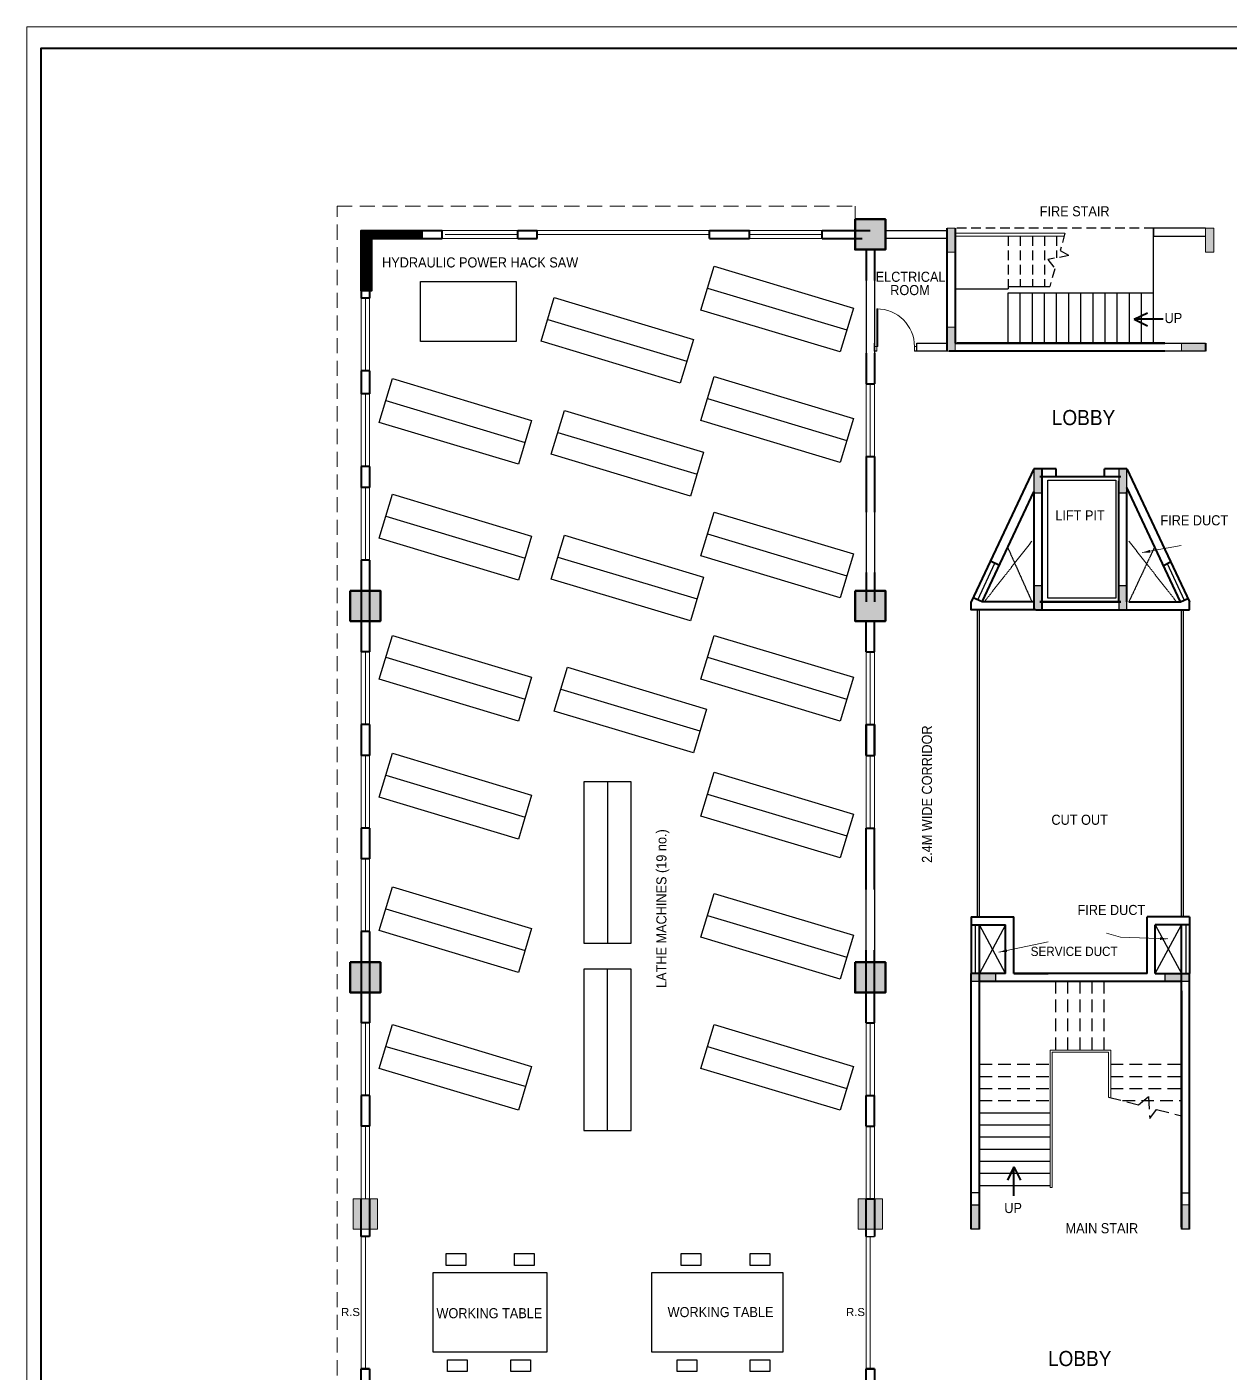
# Model space of a CAD drawing. Header units: inches. Extents: x 150067 to 167379, y -92057 to -49035.
# Drawn here: x 151455 to 154433, y -52368 to -49035 of the extents above; entities that cross this region are included whole.
import ezdxf

# ---------------------------------------------------------------- set-up
doc = ezdxf.new("R2010")
doc.units = ezdxf.units.IN
doc.header["$LTSCALE"] = 0.1
doc.header["$MEASUREMENT"] = 0
doc.linetypes.add('HIDDEN', pattern=[0.375, 0.25, -0.125])
for name, color, linetype, lineweight in [('BOR', 200, 'Continuous', 40), ('BOR1', 230, 'Continuous', 15), ('COR HA', 40, 'Continuous', 18), ('DOOR', 10, 'Continuous', 15), ('HAT', 253, 'Continuous', 25), ('Layer4', 10, 'Continuous', 25), ('STAIR', 142, 'Continuous', 25), ('thin ha', 253, 'Continuous', 5), ('wall', 6, 'Continuous', 40), ('win', 102, 'Continuous', 20)]:
    doc.layers.add(name, color=color, linetype=linetype, lineweight=lineweight)
doc.layers.add('Layer1', color=7, linetype='Continuous')
doc.layers.add('TEXT', color=7, linetype='Continuous')
doc.styles.add('1MM', font='arial.ttf', dxfattribs={"height": 1000})
doc.styles.add('DIM', font='arial.ttf', dxfattribs={"width": 0.7, "height": 1})
doc.styles.add('DUTCH', font='arial.ttf')
doc.dimstyles.new('KRI', dxfattribs={"dimtxt": 23, "dimasz": 20, "dimexe": 7, "dimexo": 0, "dimgap": 9, "dimtad": 1, "dimdec": 1, "dimzin": 1, "dimdsep": 46, "dimtxsty": '1MM', "dimblk": 'ARCHTICK', "dimcen": 0.5, "dimclrd": 252, "dimclre": 252, "dimclrt": 7, "dimaunit": 1, "dimadec": 8, "dimazin": 0, "dimtfac": 1, "dimtdec": 1, "dimtmove": 0, "dimatfit": 3, "dimfxl": 1, "dimlwd": 13, "dimlwe": 13, "dimarcsym": 0})

# ---------------------------------------------------------------- blocks, each defined once
blk = doc.blocks.new('col')
at = {"layer": 'Layer4', "linetype": 'Continuous', "ltscale": 0.1}
blk.add_hatch(color=256, dxfattribs=at).paths.add_polyline_path([(3474.816, -1756.199), (3474.816, -1755.999), (3475.416, -1755.999), (3475.416, -1756.199)])
blk.add_lwpolyline([(3474.816, -1756.199), (3474.816, -1755.999), (3475.416, -1755.999), (3475.416, -1756.199)], close=True, dxfattribs=at)
blk = doc.blocks.new('hhrh')
at = {"layer": 'thin ha', "linetype": 'Continuous', "lineweight": 20, "ltscale": 0.1}
blk.add_hatch(color=2, dxfattribs=at).paths.add_polyline_path([(-6923.03, -1177.102), (-6922.28, -1177.102), (-6922.28, -1177.852), (-6923.03, -1177.852)])
at = {"layer": 'thin ha', "color": 2, "linetype": 'Continuous', "lineweight": 50, "ltscale": 0.1}
blk.add_lwpolyline([(-6923.03, -1177.102), (-6922.28, -1177.102), (-6922.28, -1177.852), (-6923.03, -1177.852)], close=True, dxfattribs=at)
blk = doc.blocks.new('hhyt')
at = {"layer": 'thin ha', "linetype": 'Continuous', "lineweight": 20, "ltscale": 0.1}
blk.add_hatch(color=2, dxfattribs=at).paths.add_polyline_path([(-6922.955, -1152.844), (-6922.355, -1152.844), (-6922.355, -1153.594), (-6922.955, -1153.594)])
at = {"layer": 'thin ha', "color": 2, "linetype": 'Continuous', "lineweight": 20, "ltscale": 0.1}
blk.add_lwpolyline([(-6922.955, -1152.844), (-6922.355, -1152.844), (-6922.355, -1153.594), (-6922.955, -1153.594)], close=True, dxfattribs=at)
blk = doc.blocks.new('_ArchTick')
at = {"layer": 'wall', "color": 0, "const_width": 0.15}
blk.add_lwpolyline([(-0.5, -0.5), (0.5, 0.5)], dxfattribs=at)
blk = doc.blocks.new('A$C764D24B9')
at = {"layer": 'DOOR'}
for points in [[(0.056, 0.111), (0.083, 0.111), (0.083, 1), (0.056, 1)], [(0, 0), (0.056, 0), (0.056, 0.111), (0, 0.111)], [(0.944, 0), (1, 0), (1, 0.111), (0.944, 0.111)]]:
    blk.add_lwpolyline(points, close=True, dxfattribs=at)
blk.add_arc((0.056, 0.111), 0.889, 0, 90, dxfattribs=at)

msp = doc.modelspace()

# ---------------------------------------------------------------- hatches: boundary and pattern name
at = {"layer": 'Layer4', "linetype": 'Continuous', "ltscale": 0.1}
for points in [[(153947.84, -50188.56), (153967.84, -50188.56), (153967.84, -50128.56), (153947.84, -50128.56)], [(154157.84, -50188.56), (154177.84, -50188.56), (154177.84, -50128.56), (154157.84, -50128.56)], [(153947.84, -50478.56), (153967.84, -50478.56), (153967.84, -50418.56), (153947.84, -50418.56)], [(154157.84, -50478.56), (154177.84, -50478.56), (154177.84, -50418.56), (154157.84, -50418.56)]]:
    msp.add_hatch(color=256, dxfattribs=at).paths.add_polyline_path(points)
at = {"layer": 'thin ha', "linetype": 'Continuous', "lineweight": 20}
h = msp.add_hatch(dxfattribs=at)
h.set_pattern_fill('ANSI31', color=2, style=0)
h.set_pattern_definition([(45, (60447.59873, -37907.69438), (-0.08838834765, 0.08838834765), [])])
h.paths.add_polyline_path([(152432.98, -49538.56), (152432.98, -49558.56), (152307.98, -49558.56), (152307.98, -49688.56), (152282.98, -49688.56), (152282.98, -49538.56)])
at = {"layer": 'thin ha', "linetype": 'Continuous', "lineweight": 20, "ltscale": 0.1}
for points in [[(153732.98, -49532.73), (153752.98, -49532.73), (153752.98, -49592.73), (153732.98, -49592.73)], [(154372.98, -49532.73), (154392.98, -49532.73), (154392.98, -49592.73), (154372.98, -49592.73)], [(153732.98, -49777.73), (153752.98, -49777.73), (153752.98, -49837.73), (153732.98, -49837.73)], [(154312.98, -49837.73), (154312.98, -49817.73), (154372.98, -49817.73), (154372.98, -49837.73)], [(153947.84, -50128.56), (153967.84, -50128.56), (153967.84, -50188.56), (153947.84, -50188.56)], [(154157.84, -50128.56), (154177.84, -50128.56), (154177.84, -50188.56), (154157.84, -50188.56)], [(153947.84, -50418.56), (153967.84, -50418.56), (153967.84, -50478.56), (153947.84, -50478.56)], [(154157.84, -50418.56), (154177.84, -50418.56), (154177.84, -50478.56), (154157.84, -50478.56)], [(153852.98, -51378.56), (153852.98, -51398.56), (153792.98, -51398.56), (153792.98, -51378.56)], [(154332.98, -51378.56), (154332.98, -51398.56), (154272.98, -51398.56), (154272.98, -51378.56)], [(153792.98, -51951.53), (153812.98, -51951.53), (153812.98, -52011.53), (153792.98, -52011.53)], [(154312.98, -51951.89), (154332.98, -51951.89), (154332.98, -52011.89), (154312.98, -52011.89)]]:
    msp.add_hatch(color=2, dxfattribs=at).paths.add_polyline_path(points)

# ---------------------------------------------------------------- linework, layer by layer
at = {"layer": 'BOR', "elevation": 23680.86}
msp.add_lwpolyline([(166712.41, -49087.81), (151489.98, -49087.81), (151489.98, -56465.21), (166712.41, -56465.21)], close=True, dxfattribs=at)
at = {"layer": 'BOR1', "elevation": 23680.86}
msp.add_lwpolyline([(166768.94, -49034.57), (151455.32, -49034.57), (151455.32, -56521.74), (166768.94, -56521.74)], close=True, dxfattribs=at)
at = {"layer": 'COR HA', "linetype": 'Continuous', "lineweight": 25, "ltscale": 0.1}
for p, q in [((152282.98, -52357.86, 23683.8), (152302.98, -52357.86, 23683.8)), ((153532.98, -52357.86, 23683.8), (153552.98, -52357.86, 23683.8))]:
    msp.add_line(p, q, dxfattribs=at)
at = {"layer": 'COR HA', "linetype": 'Continuous', "lineweight": 25, "ltscale": 0.1, "elevation": 23680.86}
msp.add_lwpolyline([(153982.44, -50157.03), (154150.77, -50157.03), (154150.77, -50449.19), (153982.44, -50449.19)], close=True, dxfattribs=at)
at = {"layer": 'DOOR', "linetype": 'HIDDEN', "ltscale": 1500}
for p, q in [((152222.98, -49478.56, 23680.86), (153505.48, -49478.56, 23680.86)), ((152222.98, -54905.23, 23680.86), (152222.98, -49478.56, 23680.86))]:
    msp.add_line(p, q, dxfattribs=at)
at = {"layer": 'DOOR', "linetype": 'Continuous', "ltscale": 0.1}
for p, q in [((153987.98, -51568.56, 23680.86), (153987.98, -51908.56, 23680.86)), ((153987.98, -51568.56, 23680.86), (154137.98, -51568.56, 23680.86)), ((154137.98, -51568.56, 23680.86), (154137.98, -51686.03, 23680.86)), ((153992.98, -51573.56, 23680.86), (153992.98, -51908.56, 23680.86)), ((153992.98, -51573.56, 23680.86), (154132.98, -51573.56, 23680.86)), ((154132.98, -51573.56, 23680.86), (154132.98, -51684.73, 23680.86)), ((153992.98, -51908.56, 23680.86), (153987.98, -51908.56, 23680.86))]:
    msp.add_line(p, q, dxfattribs=at)
at = {"layer": 'DOOR', "linetype": 'Continuous', "ltscale": 0.1, "elevation": 23680.86}
for points in [[(153751.73, -49545.73), (154024.82, -49545.73)], [(153752.98, -49552.73), (154022.82, -49552.73)]]:
    msp.add_lwpolyline(points, dxfattribs=at)
at = {"layer": 'HAT', "color": 5, "linetype": 'Continuous', "lineweight": 40, "ltscale": 0.1, "elevation": 23680.86}
msp.add_lwpolyline([(152432.98, -49538.56), (152432.98, -49558.56), (152307.98, -49558.56), (152307.98, -49688.56), (152282.98, -49688.56), (152282.98, -49538.56)], close=True, dxfattribs=at)
at = {"layer": 'HAT', "color": 5, "linetype": 'Continuous', "ltscale": 0.1, "elevation": 23680.86}
for points in [[(153792.98, -51921.53), (153812.98, -51921.53), (153812.98, -52011.53), (153792.98, -52011.53)], [(154312.98, -51921.88), (154332.98, -51921.88), (154332.98, -52011.89), (154312.98, -52011.89)]]:
    msp.add_lwpolyline(points, close=True, dxfattribs=at)
at = {"layer": 'Layer1', "color": 6, "linetype": 'Continuous', "ltscale": 0.1}
for p, q in [((153580.48, -49538.56, 23680.86), (153732.98, -49538.56, 23680.86)), ((153732.98, -49538.56, 23680.86), (153732.98, -49558.56, 23680.86)), ((154372.98, -49532.73, 23680.86), (154244.23, -49532.73, 23680.86)), ((154244.23, -49532.73, 23680.86), (154244.23, -49552.73, 23680.86)), ((153732.98, -49558.56, 23680.86), (153580.48, -49558.56, 23680.86)), ((154244.23, -49552.73, 23680.86), (154372.98, -49552.73, 23680.86)), ((153532.98, -49662.31, 23680.86), (153532.98, -49842.31, 23680.86)), ((153552.98, -49662.31, 23680.86), (153552.98, -49842.31, 23680.86)), ((153140.07, -49681.29, 23680.86), (153484.63, -49785.05, 23680.86)), ((152744.36, -49758.87, 23680.86), (153088.92, -49862.63, 23680.86)), ((153552.98, -49837.73, 23680.86), (153552.98, -49817.73, 23680.86)), ((153558.81, -49837.73, 23680.86), (153552.98, -49837.73, 23680.86)), ((153732.98, -49837.73, 23680.86), (153652.15, -49837.73, 23680.86)), ((153657.98, -49837.73, 23680.86), (153657.98, -49817.73, 23680.86)), ((153657.98, -49817.73, 23680.86), (153732.98, -49817.73, 23680.86)), ((154271.73, -49817.73, 23680.86), (154372.98, -49817.73, 23680.86)), ((154372.98, -49837.73, 23680.86), (154271.73, -49837.73, 23680.86)), ((154372.98, -49817.73, 23680.86), (154372.98, -49837.73, 23680.86)), ((152343.74, -49959.68, 23680.86), (152688.3, -50063.44, 23680.86)), ((153140.07, -49954.9, 23680.86), (153484.63, -50058.66, 23680.86)), ((152769.45, -50038.6, 23680.86), (153114.01, -50142.35, 23680.86)), ((153532.98, -50236.06, 23680.86), (153532.98, -50386.06, 23680.86)), ((153552.98, -50236.06, 23680.86), (153552.98, -50386.06, 23680.86)), ((152343.74, -50246.31, 23680.86), (152688.3, -50350.06, 23680.86)), ((153140.07, -50290.23, 23680.86), (153484.63, -50393.99, 23680.86)), ((152769.45, -50347.56, 23680.86), (153114.01, -50451.31, 23680.86)), ((152343.74, -50595.65, 23680.86), (152688.3, -50699.41, 23680.86)), ((153140.07, -50595.74, 23680.86), (153484.63, -50699.49, 23680.86)), ((152776.82, -50674.47, 23680.86), (153121.37, -50778.22, 23680.86)), ((152343.74, -50887.82, 23680.86), (152688.3, -50991.57, 23680.86)), ((152892.04, -50904.05, 23680.86), (152892.04, -51303.43, 23680.86)), ((153140.07, -50934.47, 23680.86), (153484.63, -51038.22, 23680.86)), ((153532.98, -51321.06, 23680.86), (153532.98, -51171.06, 23680.86)), ((153552.98, -51171.06, 23680.86), (153552.98, -51321.06, 23680.86)), ((152343.74, -51218.24, 23680.86), (152688.3, -51321.99, 23680.86)), ((153140.07, -51234.79, 23680.86), (153484.63, -51338.54, 23680.86)), ((152892.04, -51767.31, 23680.86), (152892.04, -51367.93, 23680.86)), ((152343.74, -51559.45, 23680.86), (152688.3, -51657.81, 23680.86)), ((153140.07, -51559.45, 23680.86), (153484.63, -51663.2, 23680.86)), ((153532.98, -52030.26, 23680.86), (153552.98, -52030.26, 23680.86))]:
    msp.add_line(p, q, dxfattribs=at)
at = {"layer": 'Layer1', "color": 6, "linetype": 'Continuous', "ltscale": 0.1, "elevation": 23680.86}
for points in [[(153156.43, -49626.96), (153500.99, -49730.71), (153468.27, -49839.38), (153123.71, -49735.63)], [(152429.54, -49664.83), (152665.97, -49664.83), (152665.97, -49813.5), (152429.54, -49813.5)], [(152760.73, -49704.54), (153105.28, -49808.29), (153072.56, -49916.96), (152728, -49813.2)], [(152360.1, -49905.35), (152704.66, -50009.11), (152671.94, -50117.77), (152327.38, -50014.02)], [(153156.43, -49900.57), (153500.99, -50004.32), (153468.27, -50112.99), (153123.71, -50009.24)], [(152785.81, -49984.27), (153130.37, -50088.02), (153097.64, -50196.69), (152753.09, -50092.93)], [(152360.1, -50191.97), (152704.66, -50295.73), (152671.94, -50404.39), (152327.38, -50300.64)], [(153156.43, -50235.9), (153500.99, -50339.65), (153468.27, -50448.32), (153123.71, -50344.57)], [(152785.81, -50293.22), (153130.37, -50396.98), (153097.64, -50505.64), (152753.09, -50401.89)], [(152360.1, -50541.32), (152704.66, -50645.07), (152671.94, -50753.74), (152327.38, -50649.99)], [(153156.43, -50541.41), (153500.99, -50645.16), (153468.27, -50753.83), (153123.71, -50650.07)], [(152793.18, -50620.13), (153137.73, -50723.89), (153105.01, -50832.55), (152760.45, -50728.8)], [(152360.1, -50833.49), (152704.66, -50937.24), (152671.94, -51045.91), (152327.38, -50942.15)], [(152833.49, -51303.43), (152950.6, -51303.43), (152950.6, -50904.05), (152833.49, -50904.05)], [(153156.43, -50880.13), (153500.99, -50983.89), (153468.27, -51092.55), (153123.71, -50988.8)], [(152360.1, -51163.91), (152704.66, -51267.66), (152671.94, -51376.33), (152327.38, -51272.57)], [(153156.43, -51180.46), (153500.99, -51284.21), (153468.27, -51392.88), (153123.71, -51289.12)], [(152833.49, -51767.31), (152950.6, -51767.31), (152950.6, -51367.93), (152833.49, -51367.93)], [(152360.1, -51505.11), (152704.66, -51608.87), (152671.94, -51717.53), (152327.38, -51613.78)], [(153156.43, -51505.11), (153500.99, -51608.87), (153468.27, -51717.53), (153123.71, -51613.78)], [(152493.26, -52072.29), (152541.61, -52072.29), (152541.61, -52101.68), (152493.26, -52101.68)], [(152662.15, -52072.29), (152710.49, -52072.29), (152710.49, -52101.68), (152662.15, -52101.68)], [(153075.14, -52072.29), (153123.49, -52072.29), (153123.49, -52101.68), (153075.14, -52101.68)], [(153245.89, -52072.29), (153294.24, -52072.29), (153294.24, -52101.68), (153245.89, -52101.68)], [(152742.91, -52120.08), (152459.98, -52120.08), (152459.98, -52315.71), (152742.91, -52315.71)], [(153327.43, -52120.08), (153000.97, -52120.08), (153000.97, -52315.71), (153327.43, -52315.71)], [(152496.37, -52335.37), (152544.71, -52335.37), (152544.71, -52364.76), (152496.37, -52364.76)], [(152653.54, -52335.37), (152701.89, -52335.37), (152701.89, -52364.76), (152653.54, -52364.76)], [(153065.15, -52335.37), (153113.5, -52335.37), (153113.5, -52364.76), (153065.15, -52364.76)], [(153245.89, -52335.37), (153294.24, -52335.37), (153294.24, -52364.76), (153245.89, -52364.76)]]:
    msp.add_lwpolyline(points, close=True, dxfattribs=at)
at = {"layer": 'Layer4', "linetype": 'Continuous', "ltscale": 0.1}
for p, q in [((153842.98, -49837.73, 23680.86), (154271.73, -49837.73, 23680.86)), ((153808.98, -50453.35, 23680.86), (153851.52, -50362.85, 23680.86)), ((154277.39, -50363.81, 23680.86), (154319.93, -50454.31, 23680.86)), ((153807.98, -51238.56, 23680.86), (153807.98, -50478.56, 23680.86)), ((153812.98, -51238.56, 23680.86), (153812.98, -50478.56, 23680.86)), ((154312.98, -51238.56, 23680.86), (154312.98, -50478.56, 23680.86)), ((154317.98, -51238.56, 23680.86), (154317.98, -50478.56, 23680.86)), ((153877.98, -51378.56, 23680.86), (153812.98, -51258.56, 23680.86)), ((153877.98, -51258.56, 23680.86), (153812.98, -51378.56, 23680.86)), ((154247.98, -51378.56, 23680.86), (154312.98, -51258.56, 23680.86)), ((154247.98, -51258.56, 23680.86), (154312.98, -51378.56, 23680.86)), ((154312.98, -51868.93, 23680.86), (154312.98, -51258.56, 23680.86)), ((154332.98, -51401.53, 23680.86), (154332.98, -52011.89, 23680.86)), ((154312.98, -51421.53, 23680.86), (154312.98, -52011.89, 23680.86))]:
    msp.add_line(p, q, dxfattribs=at)
at = {"layer": 'Layer4', "color": 1, "linetype": 'HIDDEN', "ltscale": 35}
for p, q in [((153942.84, -50308.08, 23680.86), (153824.68, -50458.56, 23680.86)), ((153883.19, -50324.03, 23680.86), (153943.12, -50458.56, 23680.86)), ((154182.84, -50308.08, 23680.86), (154301, -50458.56, 23680.86)), ((154246.86, -50322.1, 23680.86), (154182.84, -50458.56, 23680.86))]:
    msp.add_line(p, q, dxfattribs=at)
at = {"layer": 'Layer4', "linetype": 'Continuous', "ltscale": 0.1, "elevation": 23680.86}
for points in [[(153947.84, -50188.56), (153967.84, -50188.56), (153967.84, -50128.56), (153947.84, -50128.56), (153947.84, -50188.56)], [(154157.84, -50188.56), (154177.84, -50188.56), (154177.84, -50128.56), (154157.84, -50128.56), (154157.84, -50188.56)], [(153947.84, -50478.56), (153967.84, -50478.56), (153967.84, -50418.56), (153947.84, -50418.56), (153947.84, -50478.56)], [(154157.84, -50478.56), (154177.84, -50478.56), (154177.84, -50418.56), (154157.84, -50418.56), (154157.84, -50478.56)], [(153802.44, -51258.56), (153802.44, -51378.56)], [(154332.98, -51258.56), (154312.98, -51258.56)], [(154324.08, -51258.56), (154324.08, -51378.56)]]:
    msp.add_lwpolyline(points, dxfattribs=at)
at = {"layer": 'STAIR', "linetype": 'HIDDEN', "ltscale": 950}
for p, q in [((154244.23, -49532.73, 23680.86), (153752.98, -49532.73, 23680.86)), ((154024.82, -49545.73, 23680.86), (154012.75, -49588.04, 23680.86)), ((154034.23, -49600.83, 23680.86), (153982.41, -49610.73, 23680.86)), ((154012.75, -49588.04, 23680.86), (154034.23, -49600.83, 23680.86)), ((153982.41, -49610.73, 23680.86), (153999.79, -49633.44, 23680.86)), ((153999.79, -49633.44, 23680.86), (153987.15, -49677.73, 23680.86))]:
    msp.add_line(p, q, dxfattribs=at)
at = {"layer": 'STAIR', "linetype": 'Continuous', "ltscale": 0.1}
for p, q in [((153884.23, -49684.18, 23680.86), (153752.98, -49684.18, 23680.86)), ((153812.98, -51723.56, 23680.86), (153987.98, -51723.56, 23680.86)), ((153812.98, -51753.56, 23680.86), (153987.98, -51753.56, 23680.86)), ((153812.98, -51783.56, 23680.86), (153987.98, -51783.56, 23680.86)), ((153812.98, -51813.56, 23680.86), (153987.98, -51813.56, 23680.86)), ((153812.98, -51843.56, 23680.86), (153987.98, -51843.56, 23680.86)), ((153812.98, -51873.56, 23680.86), (153987.98, -51873.56, 23680.86)), ((153812.98, -51903.56, 23680.86), (153987.98, -51903.56, 23680.86))]:
    msp.add_line(p, q, dxfattribs=at)
at = {"layer": 'STAIR', "linetype": 'HIDDEN', "ltscale": 1250}
for p, q in [((154002.15, -51568.56, 23680.86), (154002.15, -51398.56, 23680.86)), ((154032.15, -51568.56, 23680.86), (154032.15, -51398.56, 23680.86)), ((154062.15, -51568.56, 23680.86), (154062.15, -51398.56, 23680.86)), ((154092.15, -51568.56, 23680.86), (154092.15, -51398.56, 23680.86)), ((154122.15, -51568.56, 23680.86), (154122.15, -51398.56, 23680.86)), ((153812.98, -51603.56, 23680.86), (153987.98, -51603.56, 23680.86)), ((154137.98, -51603.56, 23680.86), (154312.98, -51603.56, 23680.86)), ((153812.98, -51633.56, 23680.86), (153987.98, -51633.56, 23680.86)), ((154137.98, -51633.56, 23680.86), (154312.98, -51633.56, 23680.86)), ((153812.98, -51663.56, 23680.86), (153987.98, -51663.56, 23680.86)), ((154137.98, -51663.56, 23680.86), (154312.98, -51663.56, 23680.86)), ((153812.98, -51693.56, 23680.86), (153987.98, -51693.56, 23680.86)), ((154132.98, -51684.73, 23680.86), (154206.99, -51703.93, 23680.86)), ((154167.02, -51693.56, 23680.86), (154312.98, -51693.56, 23680.86)), ((154206.99, -51703.93, 23680.86), (154231.89, -51683.54, 23680.86)), ((154231.89, -51683.54, 23680.86), (154234.72, -51738.1, 23680.86)), ((154234.72, -51738.1, 23680.86), (154251.27, -51715.42, 23680.86)), ((154251.27, -51715.42, 23680.86), (154312.98, -51731.43, 23680.86))]:
    msp.add_line(p, q, dxfattribs=at)
at = {"layer": 'STAIR', "linetype": 'Continuous', "ltscale": 0.1, "elevation": 23680.86}
for points in [[(154244.23, -49817.73), (154244.23, -49532.73)], [(153884.23, -49677.73), (153987.15, -49677.73)], [(153884.23, -49692.73), (154244.23, -49692.73)], [(153884.23, -49817.73), (153884.23, -49692.73)], [(153914.23, -49817.73), (153914.23, -49692.73)], [(153944.23, -49817.73), (153944.23, -49692.73)], [(153974.23, -49817.73), (153974.23, -49692.73)], [(154004.23, -49817.73), (154004.23, -49692.73)], [(154034.23, -49817.73), (154034.23, -49692.73)], [(154064.23, -49817.73), (154064.23, -49692.73)], [(154094.23, -49817.73), (154094.23, -49692.73)], [(154124.23, -49817.73), (154124.23, -49692.73)], [(154154.23, -49817.73), (154154.23, -49692.73)], [(154184.23, -49817.73), (154184.23, -49692.73)], [(154214.23, -49817.73), (154214.23, -49692.73)]]:
    msp.add_lwpolyline(points, dxfattribs=at)
at = {"layer": 'STAIR', "linetype": 'HIDDEN', "ltscale": 950, "elevation": 23680.86}
for points in [[(153884.23, -49552.73), (153884.23, -49692.73)], [(153914.23, -49552.73), (153914.23, -49677.73)], [(153944.23, -49552.73), (153944.23, -49677.73)], [(153974.23, -49552.73), (153974.23, -49677.73)], [(154004.23, -49552.73), (154004.23, -49606.56)]]:
    msp.add_lwpolyline(points, dxfattribs=at)
at = {"layer": 'thin ha', "color": 2, "linetype": 'Continuous', "lineweight": 20, "ltscale": 0.1, "elevation": 23680.86}
for points in [[(153732.98, -49532.73), (153752.98, -49532.73), (153752.98, -49592.73), (153732.98, -49592.73)], [(154372.98, -49532.73), (154392.98, -49532.73), (154392.98, -49592.73), (154372.98, -49592.73)], [(153732.98, -49777.73), (153752.98, -49777.73), (153752.98, -49837.73), (153732.98, -49837.73)], [(154312.98, -49837.73), (154312.98, -49817.73), (154372.98, -49817.73), (154372.98, -49837.73)], [(153947.84, -50128.56), (153967.84, -50128.56), (153967.84, -50188.56), (153947.84, -50188.56)], [(154157.84, -50128.56), (154177.84, -50128.56), (154177.84, -50188.56), (154157.84, -50188.56)], [(153947.84, -50418.56), (153967.84, -50418.56), (153967.84, -50478.56), (153947.84, -50478.56)], [(154157.84, -50418.56), (154177.84, -50418.56), (154177.84, -50478.56), (154157.84, -50478.56)], [(153852.98, -51378.56), (153852.98, -51398.56), (153792.98, -51398.56), (153792.98, -51378.56)], [(154332.98, -51378.56), (154332.98, -51398.56), (154272.98, -51398.56), (154272.98, -51378.56)], [(153792.98, -51951.53), (153812.98, -51951.53), (153812.98, -52011.53), (153792.98, -52011.53)], [(154312.98, -51951.89), (154332.98, -51951.89), (154332.98, -52011.89), (154312.98, -52011.89)]]:
    msp.add_lwpolyline(points, close=True, dxfattribs=at)
at = {"layer": 'wall', "linetype": 'Continuous', "ltscale": 0.1}
for p, q in [((152282.98, -49538.56, 23680.86), (152483.11, -49538.56, 23680.86)), ((152282.98, -49538.56, 23680.86), (152282.98, -49706.22, 23680.86)), ((152345.48, -49538.56, 23680.86), (152483.11, -49538.56, 23680.86)), ((152483.11, -49558.56, 23680.86), (152483.11, -49538.56, 23680.86)), ((152670.61, -49538.56, 23680.86), (152718.42, -49538.56, 23680.86)), ((152670.61, -49538.56, 23680.86), (152718.42, -49538.56, 23680.86)), ((152670.61, -49538.56, 23680.86), (152718.42, -49538.56, 23680.86)), ((152670.61, -49538.56, 23680.86), (152718.42, -49538.56, 23680.86)), ((152670.61, -49538.56, 23680.86), (152718.42, -49538.56, 23680.86)), ((152670.61, -49558.56, 23680.86), (152670.61, -49538.56, 23680.86)), ((152718.42, -49558.56, 23680.86), (152718.42, -49538.56, 23680.86)), ((153144.98, -49538.56, 23680.86), (153243.98, -49538.56, 23680.86)), ((153144.98, -49538.56, 23680.86), (153243.98, -49538.56, 23680.86)), ((153144.98, -49538.56, 23680.86), (153243.98, -49538.56, 23680.86)), ((153144.98, -49538.56, 23680.86), (153243.98, -49538.56, 23680.86)), ((153144.98, -49538.56, 23680.86), (153243.98, -49538.56, 23680.86)), ((153144.98, -49558.56, 23680.86), (153144.98, -49538.56, 23680.86)), ((153243.98, -49558.56, 23680.86), (153243.98, -49538.56, 23680.86)), ((153423.98, -49538.56, 23680.86), (153542.98, -49538.56, 23680.86)), ((153423.98, -49538.56, 23680.86), (153522.98, -49538.56, 23680.86)), ((153423.98, -49538.56, 23680.86), (153542.98, -49538.56, 23680.86)), ((153423.98, -49558.56, 23680.86), (153423.98, -49538.56, 23680.86)), ((153732.98, -49837.99, 23680.86), (153732.98, -49532.73, 23680.86)), ((152307.98, -49558.56, 23680.86), (152483.11, -49558.56, 23680.86)), ((152350.48, -49558.56, 23680.86), (152483.11, -49558.56, 23680.86)), ((152670.61, -49558.56, 23680.86), (152718.42, -49558.56, 23680.86)), ((152670.61, -49558.56, 23680.86), (152718.42, -49558.56, 23680.86)), ((152670.61, -49558.56, 23680.86), (152718.42, -49558.56, 23680.86)), ((152670.61, -49558.56, 23680.86), (152718.42, -49558.56, 23680.86)), ((152670.61, -49558.56, 23680.86), (152718.42, -49558.56, 23680.86)), ((153144.98, -49558.56, 23680.86), (153243.98, -49558.56, 23680.86)), ((153144.98, -49558.56, 23680.86), (153243.98, -49558.56, 23680.86)), ((153144.98, -49558.56, 23680.86), (153243.98, -49558.56, 23680.86)), ((153144.98, -49558.56, 23680.86), (153243.98, -49558.56, 23680.86)), ((153144.98, -49558.56, 23680.86), (153243.98, -49558.56, 23680.86)), ((153423.98, -49558.56, 23680.86), (153522.98, -49558.56, 23680.86)), ((153423.98, -49558.56, 23680.86), (153522.98, -49558.56, 23680.86)), ((153532.98, -49586.06, 23680.86), (153532.98, -49662.31, 23680.86)), ((153552.98, -49586.06, 23680.86), (153552.98, -49662.31, 23680.86)), ((152302.98, -49706.22, 23680.86), (152282.98, -49706.22, 23680.86)), ((152302.98, -49688.56, 23680.86), (152302.98, -49706.22, 23680.86)), ((154196.5, -49758.61, 23680.86), (154229, -49742.61, 23680.86)), ((154268, -49758.61, 23680.86), (154196.5, -49758.61, 23680.86)), ((154196.5, -49758.61, 23680.86), (154229, -49774.61, 23680.86)), ((154271.73, -49837.73, 23680.86), (153737.98, -49837.73, 23680.86)), ((153752.98, -49817.73, 23680.86), (154271.73, -49817.73, 23680.86)), ((154271.73, -49817.73, 23680.86), (153757.98, -49817.73, 23680.86)), ((154372.98, -49817.73, 23680.86), (154372.98, -49837.73, 23680.86)), ((154372.98, -49817.73, 23680.86), (154372.98, -49837.73, 23680.86)), ((153532.98, -49842.31, 23680.86), (153532.98, -49918.56, 23680.86)), ((153552.98, -49842.31, 23680.86), (153552.98, -49918.56, 23680.86)), ((152282.98, -49886.22, 23680.86), (152282.98, -49943.19, 23680.86)), ((152282.98, -49886.22, 23680.86), (152282.98, -49943.19, 23680.86)), ((152302.98, -49886.22, 23680.86), (152282.98, -49886.22, 23680.86)), ((152302.98, -49886.22, 23680.86), (152302.98, -49943.19, 23680.86)), ((152302.98, -49886.22, 23680.86), (152302.98, -49943.19, 23680.86)), ((153532.98, -49918.56, 23680.86), (153552.98, -49918.56, 23680.86)), ((152302.98, -49943.19, 23680.86), (152282.98, -49943.19, 23680.86)), ((153532.98, -50098.56, 23680.86), (153532.98, -50236.06, 23680.86)), ((153532.98, -50098.56, 23680.86), (153552.98, -50098.56, 23680.86)), ((153552.98, -50098.56, 23680.86), (153552.98, -50236.06, 23680.86)), ((152282.98, -50123.19, 23680.86), (152282.98, -50174.81, 23680.86)), ((152282.98, -50123.19, 23680.86), (152282.98, -50174.81, 23680.86)), ((152302.98, -50123.19, 23680.86), (152282.98, -50123.19, 23680.86)), ((152302.98, -50123.19, 23680.86), (152302.98, -50174.81, 23680.86)), ((152302.98, -50123.19, 23680.86), (152302.98, -50174.81, 23680.86)), ((153948.12, -50128.56, 23680.86), (153792.98, -50458.56, 23680.86)), ((153957.6, -50128.56, 23680.86), (153948.12, -50128.56, 23680.86)), ((154002.98, -50128.56, 23680.86), (153952.6, -50128.56, 23680.86)), ((153967.84, -50128.56, 23680.86), (153967.84, -50148.56, 23680.86)), ((154173.35, -50128.56, 23680.86), (154122.98, -50128.56, 23680.86)), ((154177.84, -50128.56, 23680.86), (154168.35, -50128.56, 23680.86)), ((154177.84, -50128.56, 23680.86), (154332.98, -50458.56, 23680.86)), ((152302.98, -50155.22, 23680.86), (152302.98, -50174.81, 23680.86)), ((152302.98, -50155.22, 23680.86), (152302.98, -50174.81, 23680.86)), ((152302.98, -50155.22, 23680.86), (152302.98, -50174.81, 23680.86)), ((154162.84, -50148.56, 23680.86), (153962.84, -50148.56, 23680.86)), ((153967.84, -50148.56, 23680.86), (153967.84, -50478.56, 23680.86)), ((153967.84, -50158.56, 23680.86), (153967.84, -50458.56, 23680.86)), ((154157.84, -50458.56, 23680.86), (154157.84, -50158.56, 23680.86)), ((152302.98, -50174.81, 23680.86), (152282.98, -50174.81, 23680.86)), ((154177.84, -50458.56, 23680.86), (154177.84, -50185.65, 23680.86)), ((152282.98, -50354.81, 23680.86), (152282.98, -50582.31, 23680.86)), ((152302.98, -50354.81, 23680.86), (152282.98, -50354.81, 23680.86)), ((152302.98, -50354.81, 23680.86), (152302.98, -50582.31, 23680.86)), ((153862.62, -50368.06, 23680.86), (153840.43, -50357.63, 23680.86)), ((154268.34, -50368.06, 23680.86), (154286.44, -50359.56, 23680.86)), ((153532.98, -50386.06, 23680.86), (153532.98, -50458.56, 23680.86)), ((153552.98, -50386.06, 23680.86), (153552.98, -50458.56, 23680.86)), ((153820.07, -50458.56, 23680.86), (153797.88, -50448.13, 23680.86)), ((153947.84, -50458.56, 23680.86), (153947.84, -50478.56, 23680.86)), ((154162.84, -50458.56, 23680.86), (153962.84, -50458.56, 23680.86)), ((153962.84, -50458.56, 23680.86), (154162.84, -50458.56, 23680.86)), ((154310.89, -50458.56, 23680.86), (154328.98, -50450.06, 23680.86)), ((154332.98, -50478.56, 23680.86), (154332.98, -50458.56, 23680.86)), ((153532.98, -50582.31, 23680.86), (153532.98, -50506.06, 23680.86)), ((153552.98, -50582.31, 23680.86), (153552.98, -50506.06, 23680.86)), ((153952.6, -50478.56, 23680.86), (154182.98, -50478.56, 23680.86)), ((152302.98, -50582.31, 23680.86), (152282.98, -50582.31, 23680.86)), ((153532.98, -50582.31, 23680.86), (153552.98, -50582.31, 23680.86)), ((152282.98, -50762.31, 23680.86), (152282.98, -50838.56, 23680.86)), ((152282.98, -50762.31, 23680.86), (152282.98, -50838.56, 23680.86)), ((152282.98, -50762.31, 23680.86), (152282.98, -50838.56, 23680.86)), ((152302.98, -50762.31, 23680.86), (152282.98, -50762.31, 23680.86)), ((152302.98, -50762.31, 23680.86), (152302.98, -50838.56, 23680.86)), ((152302.98, -50762.31, 23680.86), (152302.98, -50838.56, 23680.86)), ((152302.98, -50762.31, 23680.86), (152302.98, -50838.56, 23680.86)), ((153532.98, -50838.56, 23680.86), (153532.98, -50762.31, 23680.86)), ((153532.98, -50838.56, 23680.86), (153532.98, -50762.31, 23680.86)), ((153532.98, -50762.31, 23680.86), (153532.98, -50838.56, 23680.86)), ((153532.98, -50762.31, 23680.86), (153532.98, -50838.56, 23680.86)), ((153532.98, -50762.31, 23680.86), (153552.98, -50762.31, 23680.86)), ((153552.98, -50838.56, 23680.86), (153552.98, -50762.31, 23680.86)), ((153552.98, -50838.56, 23680.86), (153552.98, -50762.31, 23680.86)), ((153552.98, -50762.31, 23680.86), (153552.98, -50838.56, 23680.86)), ((153552.98, -50762.31, 23680.86), (153552.98, -50838.56, 23680.86)), ((152302.98, -50838.56, 23680.86), (152282.98, -50838.56, 23680.86)), ((153532.98, -50838.56, 23680.86), (153552.98, -50838.56, 23680.86)), ((152282.98, -51018.56, 23680.86), (152282.98, -51094.81, 23680.86)), ((152282.98, -51018.56, 23680.86), (152282.98, -51094.81, 23680.86)), ((152282.98, -51018.56, 23680.86), (152282.98, -51094.81, 23680.86)), ((152302.98, -51018.56, 23680.86), (152282.98, -51018.56, 23680.86)), ((152302.98, -51018.56, 23680.86), (152302.98, -51094.81, 23680.86)), ((152302.98, -51018.56, 23680.86), (152302.98, -51094.81, 23680.86)), ((152302.98, -51018.56, 23680.86), (152302.98, -51094.81, 23680.86)), ((153532.98, -51171.06, 23680.86), (153532.98, -51018.56, 23680.86)), ((153532.98, -51018.56, 23680.86), (153552.98, -51018.56, 23680.86)), ((153552.98, -51171.06, 23680.86), (153552.98, -51018.56, 23680.86)), ((152302.98, -51050.59, 23680.86), (152302.98, -51094.81, 23680.86)), ((152302.98, -51050.59, 23680.86), (152302.98, -51094.81, 23680.86)), ((152302.98, -51050.59, 23680.86), (152302.98, -51094.81, 23680.86)), ((152302.98, -51094.81, 23680.86), (152282.98, -51094.81, 23680.86)), ((153792.98, -51238.56, 23680.86), (153897.98, -51238.56, 23680.86)), ((153792.98, -51238.56, 23680.86), (153792.98, -51378.56, 23680.86)), ((153897.98, -51378.56, 23680.86), (153897.98, -51238.56, 23680.86)), ((154227.98, -51378.56, 23680.86), (154227.98, -51238.56, 23680.86)), ((154332.98, -51238.56, 23680.86), (154227.98, -51238.56, 23680.86)), ((154332.98, -51238.56, 23680.86), (154332.98, -51378.56, 23680.86)), ((153792.98, -51258.56, 23680.86), (153877.98, -51258.56, 23680.86)), ((153812.98, -51398.56, 23680.86), (153812.98, -51258.56, 23680.86)), ((153812.98, -51378.56, 23680.86), (153812.98, -51258.56, 23680.86)), ((153877.98, -51378.56, 23680.86), (153877.98, -51258.56, 23680.86)), ((153877.98, -51378.56, 23680.86), (153877.98, -51258.56, 23680.86)), ((154247.98, -51378.56, 23680.86), (154247.98, -51258.56, 23680.86)), ((154332.98, -51258.56, 23680.86), (154247.98, -51258.56, 23680.86)), ((154247.98, -51378.56, 23680.86), (154247.98, -51258.56, 23680.86)), ((154312.98, -51398.56, 23680.86), (154312.98, -51258.56, 23680.86)), ((154312.98, -51378.56, 23680.86), (154312.98, -51258.56, 23680.86)), ((152282.98, -51274.81, 23680.86), (152282.98, -51500.64, 23680.86)), ((152302.98, -51274.81, 23680.86), (152282.98, -51274.81, 23680.86)), ((152302.98, -51274.81, 23680.86), (152302.98, -51500.64, 23680.86)), ((153532.98, -51500.64, 23680.86), (153532.98, -51321.06, 23680.86)), ((153552.98, -51500.64, 23680.86), (153552.98, -51321.06, 23680.86)), ((153792.98, -52011.53, 23680.86), (153792.98, -51378.56, 23680.86)), ((153877.98, -51378.56, 23680.86), (153792.98, -51378.56, 23680.86)), ((153812.98, -52011.53, 23680.86), (153812.98, -51398.56, 23680.86)), ((154312.98, -51398.56, 23680.86), (153812.98, -51398.56, 23680.86)), ((154227.98, -51378.56, 23680.86), (153897.98, -51378.56, 23680.86)), ((153897.98, -51378.56, 23680.86), (153983.39, -51378.56, 23680.86)), ((154247.98, -51378.56, 23680.86), (154332.98, -51378.56, 23680.86)), ((154312.98, -52006.89, 23680.86), (154312.98, -51396.53, 23680.86)), ((154332.98, -52011.53, 23680.86), (154332.98, -51378.56, 23680.86)), ((154312.98, -51421.53, 23680.86), (154312.98, -52011.89, 23680.86)), ((152302.98, -51500.64, 23680.86), (152282.98, -51500.64, 23680.86)), ((153532.98, -51500.64, 23680.86), (153552.98, -51500.64, 23680.86)), ((152282.98, -51680.64, 23680.86), (152282.98, -51756.89, 23680.86)), ((152282.98, -51680.64, 23680.86), (152282.98, -51756.89, 23680.86)), ((152282.98, -51680.64, 23680.86), (152282.98, -51756.89, 23680.86)), ((152282.98, -51680.64, 23680.86), (152282.98, -51756.89, 23680.86)), ((152302.98, -51680.64, 23680.86), (152282.98, -51680.64, 23680.86)), ((152302.98, -51680.64, 23680.86), (152302.98, -51756.89, 23680.86)), ((152302.98, -51680.64, 23680.86), (152302.98, -51756.89, 23680.86)), ((152302.98, -51680.64, 23680.86), (152302.98, -51756.89, 23680.86)), ((152302.98, -51680.64, 23680.86), (152302.98, -51756.89, 23680.86)), ((153532.98, -51756.89, 23680.86), (153532.98, -51680.64, 23680.86)), ((153532.98, -51680.64, 23680.86), (153552.98, -51680.64, 23680.86)), ((153552.98, -51756.89, 23680.86), (153552.98, -51680.64, 23680.86)), ((152302.98, -51756.89, 23680.86), (152282.98, -51756.89, 23680.86)), ((153532.98, -51756.89, 23680.86), (153552.98, -51756.89, 23680.86)), ((153898.6, -51857.69, 23680.86), (153882.6, -51890.19, 23680.86)), ((153898.6, -51929.19, 23680.86), (153898.6, -51857.69, 23680.86)), ((153898.6, -51857.69, 23680.86), (153914.6, -51890.19, 23680.86)), ((152282.98, -52030.26, 23680.86), (152282.98, -51936.89, 23680.86)), ((152302.98, -51936.89, 23680.86), (152302.98, -52030.26, 23680.86)), ((153532.98, -51936.89, 23680.86), (153552.98, -51936.89, 23680.86)), ((153532.98, -52030.26, 23680.86), (153532.98, -51936.89, 23680.86)), ((153552.98, -51936.89, 23680.86), (153552.98, -52030.26, 23680.86)), ((152302.98, -52030.26, 23680.86), (152282.98, -52030.26, 23680.86)), ((152302.98, -52030.26, 23680.86), (152282.98, -52030.26, 23680.86)), ((152302.98, -52030.26, 23680.86), (152282.98, -52030.26, 23680.86)), ((152282.98, -52446.89, 23680.86), (152282.98, -52357.86, 23680.86)), ((152302.98, -52357.86, 23680.86), (152282.98, -52357.86, 23680.86)), ((152302.98, -52357.86, 23680.86), (152282.98, -52357.86, 23680.86)), ((152302.98, -52357.86, 23680.86), (152282.98, -52357.86, 23680.86)), ((152302.98, -52357.86, 23680.86), (152282.98, -52357.86, 23680.86)), ((152282.98, -52357.86, 23680.86), (152302.98, -52357.86, 23680.86)), ((152302.98, -52357.86, 23680.86), (152302.98, -52446.89, 23680.86)), ((153532.98, -52446.89, 23680.86), (153532.98, -52357.86, 23680.86)), ((153552.98, -52357.86, 23680.86), (153532.98, -52357.86, 23680.86)), ((153552.98, -52357.86, 23680.86), (153532.98, -52357.86, 23680.86)), ((153552.98, -52357.86, 23680.86), (153532.98, -52357.86, 23680.86)), ((153552.98, -52357.86, 23680.86), (153532.98, -52357.86, 23680.86)), ((153532.98, -52357.86, 23680.86), (153552.98, -52357.86, 23680.86)), ((153552.98, -52357.86, 23680.86), (153552.98, -52446.89, 23680.86))]:
    msp.add_line(p, q, dxfattribs=at)
at = {"layer": 'wall', "linetype": 'Continuous', "ltscale": 0.1, "elevation": 23680.86}
for points in [[(152483.11, -49558.56), (152483.11, -49538.56)], [(152670.61, -49558.56), (152670.61, -49538.56)], [(152718.42, -49558.56), (152718.42, -49538.56)], [(153144.98, -49558.56), (153144.98, -49538.56)], [(153243.98, -49558.56), (153243.98, -49538.56)], [(153423.98, -49558.56), (153423.98, -49538.56)], [(153752.98, -49532.73), (153752.98, -49817.99)], [(152302.98, -49706.22), (152282.98, -49706.22)], [(152302.98, -49886.22), (152282.98, -49886.22)], [(153532.98, -49918.56), (153552.98, -49918.56)], [(152302.98, -49943.19), (152282.98, -49943.19)], [(153532.98, -50098.56), (153552.98, -50098.56)], [(152302.98, -50123.19), (152282.98, -50123.19)], [(154002.98, -50148.56), (154002.98, -50128.56)], [(154122.98, -50148.56), (154122.98, -50128.56)], [(152302.98, -50174.81), (152282.98, -50174.81)], [(153948.12, -50458.56), (153820.07, -50458.56), (153948.12, -50185.65), (153947.84, -50458.56)], [(154182.84, -50458.56), (154310.89, -50458.56), (154177.84, -50174.99)], [(152302.98, -50354.81), (152282.98, -50354.81)], [(153952.6, -50478.56), (153792.98, -50478.56), (153792.98, -50458.56)], [(153942.84, -50458.56), (153838.22, -50458.56)], [(154182.98, -50478.56), (154332.98, -50478.56)], [(152302.98, -50582.31), (152282.98, -50582.31)], [(153532.98, -50582.31), (153552.98, -50582.31)], [(152302.98, -50762.31), (152282.98, -50762.31)], [(153532.98, -50762.31), (153552.98, -50762.31)], [(152302.98, -50838.56), (152282.98, -50838.56)], [(153532.98, -50838.56), (153552.98, -50838.56)], [(152302.98, -51018.56), (152282.98, -51018.56)], [(153532.98, -51018.56), (153552.98, -51018.56)], [(152302.98, -51094.81), (152282.98, -51094.81)], [(152302.98, -51274.81), (152282.98, -51274.81)], [(152302.98, -51500.64), (152282.98, -51500.64)], [(153532.98, -51500.64), (153552.98, -51500.64)], [(152302.98, -51680.64), (152282.98, -51680.64)], [(153540.48, -51680.64), (153552.98, -51680.64)], [(152302.98, -51756.89), (152282.98, -51756.89)], [(153532.98, -51756.89), (153552.98, -51756.89)], [(153532.98, -51936.89), (153552.98, -51936.89)]]:
    msp.add_lwpolyline(points, dxfattribs=at)
at = {"layer": 'win', "linetype": 'Continuous', "lineweight": 20, "ltscale": 0.1}
msp.add_line((153505.48, -49511.06, 23680.86), (153505.48, -49478.56, 23680.86), dxfattribs=at)
at = {"layer": 'win'}
for p, q in [((152670.61, -49538.56, 23680.86), (152483.11, -49538.56, 23680.86)), ((152898.42, -49538.56, 23680.86), (152718.42, -49538.56, 23680.86)), ((152898.42, -49538.56, 23680.86), (152964.98, -49538.56, 23680.86)), ((153144.98, -49538.56, 23680.86), (152964.98, -49538.56, 23680.86)), ((153423.98, -49538.56, 23680.86), (153243.98, -49538.56, 23680.86)), ((152670.61, -49558.56, 23680.86), (152483.11, -49558.56, 23680.86)), ((152670.61, -49548.56, 23680.86), (152490.61, -49548.56, 23680.86)), ((152898.42, -49548.56, 23680.86), (152718.42, -49548.56, 23680.86)), ((152898.42, -49548.56, 23680.86), (152964.98, -49548.56, 23680.86)), ((153144.98, -49548.56, 23680.86), (152964.98, -49548.56, 23680.86)), ((153423.98, -49548.56, 23680.86), (153243.98, -49548.56, 23680.86)), ((153423.98, -49558.56, 23680.86), (153243.98, -49558.56, 23680.86)), ((152282.98, -49886.22, 23680.86), (152282.98, -49706.22, 23680.86)), ((152292.98, -49886.22, 23680.86), (152292.98, -49706.22, 23680.86)), ((152302.98, -49886.22, 23680.86), (152302.98, -49706.22, 23680.86)), ((153532.98, -50098.56, 23680.86), (153532.98, -49918.56, 23680.86)), ((153542.98, -50098.56, 23680.86), (153542.98, -49918.56, 23680.86)), ((153552.98, -50098.56, 23680.86), (153552.98, -49918.56, 23680.86)), ((152282.98, -50123.19, 23680.86), (152282.98, -49943.19, 23680.86)), ((152292.98, -50123.19, 23680.86), (152292.98, -49943.19, 23680.86)), ((152302.98, -50123.19, 23680.86), (152302.98, -49943.19, 23680.86)), ((152282.98, -50354.81, 23680.86), (152282.98, -50174.81, 23680.86)), ((152292.98, -50354.81, 23680.86), (152292.98, -50174.81, 23680.86)), ((152302.98, -50354.81, 23680.86), (152302.98, -50174.81, 23680.86)), ((152282.98, -50762.31, 23680.86), (152282.98, -50582.31, 23680.86)), ((152292.98, -50762.31, 23680.86), (152292.98, -50582.31, 23680.86)), ((152302.98, -50762.31, 23680.86), (152302.98, -50582.31, 23680.86)), ((153532.98, -50762.31, 23680.86), (153532.98, -50582.31, 23680.86)), ((153542.98, -50762.31, 23680.86), (153542.98, -50582.31, 23680.86)), ((153552.98, -50762.31, 23680.86), (153552.98, -50582.31, 23680.86)), ((152282.98, -51018.56, 23680.86), (152282.98, -50838.56, 23680.86)), ((152292.98, -51018.56, 23680.86), (152292.98, -50838.56, 23680.86)), ((152302.98, -51018.56, 23680.86), (152302.98, -50838.56, 23680.86)), ((153532.98, -51018.56, 23680.86), (153532.98, -50838.56, 23680.86)), ((153542.98, -51018.56, 23680.86), (153542.98, -50838.56, 23680.86)), ((153552.98, -51018.56, 23680.86), (153552.98, -50838.56, 23680.86)), ((152282.98, -51274.81, 23680.86), (152282.98, -51094.81, 23680.86)), ((152292.98, -51274.81, 23680.86), (152292.98, -51094.81, 23680.86)), ((152302.98, -51274.81, 23680.86), (152302.98, -51094.81, 23680.86)), ((152282.98, -51680.64, 23680.86), (152282.98, -51500.64, 23680.86)), ((152292.98, -51680.64, 23680.86), (152292.98, -51500.64, 23680.86)), ((152302.98, -51680.64, 23680.86), (152302.98, -51500.64, 23680.86)), ((153532.98, -51680.64, 23680.86), (153532.98, -51500.64, 23680.86)), ((153542.98, -51680.64, 23680.86), (153542.98, -51500.64, 23680.86)), ((153552.98, -51680.64, 23680.86), (153552.98, -51500.64, 23680.86)), ((152282.98, -51936.89, 23680.86), (152282.98, -51756.89, 23680.86)), ((152292.98, -51936.89, 23680.86), (152292.98, -51756.89, 23680.86)), ((152302.98, -51936.89, 23680.86), (152302.98, -51756.89, 23680.86)), ((153532.98, -51936.89, 23680.86), (153532.98, -51756.89, 23680.86)), ((153542.98, -51936.89, 23680.86), (153542.98, -51756.89, 23680.86)), ((153552.98, -51936.89, 23680.86), (153552.98, -51756.89, 23680.86)), ((152282.98, -52357.86, 23680.86), (152282.98, -52030.26, 23680.86)), ((152292.98, -52357.86, 23680.86), (152292.98, -52030.26, 23680.86)), ((153532.98, -52357.86, 23680.86), (153532.98, -52030.26, 23680.86)), ((153542.98, -52357.86, 23680.86), (153542.98, -52030.26, 23680.86))]:
    msp.add_line(p, q, dxfattribs=at)

# ---------------------------------------------------------------- block references
at = {"layer": 'Layer4', "linetype": 'Continuous', "extrusion": (0, 0, -1), "xscale": -100, "yscale": 100, "zscale": -100}
for p, rotation in [((-501334.54, -226998.43, -23680.86), 180), ((-501814.54, -226998.43, -23680.86), 180), ((-329412.85, 295530.03, -23680.86), 90)]:
    msp.add_blockref('col', p, dxfattribs=dict(at, rotation=rotation))
at = {"layer": 'thin ha', "color": 2, "linetype": 'Continuous', "lineweight": 20, "xscale": 100, "yscale": 100, "zscale": 100}
for name, p in [('hhrh', (845808.45, 68199.18, 23680.86)), ('hhrh', (844558.45, 67279.18, 23680.86)), ('hhrh', (845808.45, 67279.18, 23680.86)), ('hhrh', (844558.45, 66359.18, 23680.86)), ('hhrh', (845808.45, 66359.18, 23680.86)), ('hhyt', (844558.45, 63347.52, 23680.86)), ('hhyt', (845808.45, 63347.52, 23680.86))]:
    msp.add_blockref(name, p, dxfattribs=at)
at = {"layer": 'wall', "linetype": 'Continuous', "ltscale": 0.1, "xscale": 105.0000000016007, "yscale": 105.0000000016007, "zscale": 105.0000000016007}
msp.add_blockref('A$C764D24B9', (153552.98, -49837.73, 23680.86), dxfattribs=at)

# ---------------------------------------------------------------- texts
at = {"style": 'DIM'}
for p in [(152233.07, -52227.16, 23680.86), (153483.07, -52227.16, 23680.86)]:
    msp.add_text('R.S', height=20, dxfattribs=at).set_placement(p)
at = {"layer": 'TEXT', "style": 'DUTCH', "width": 0.9}
for s, height, p in [('FIRE STAIR', 25, (153962.33, -49503.58, 23680.86)), ('HYDRAULIC POWER HACK SAW', 25, (152334.48, -49630.29, 23680.86)), ('ELCTRICAL', 25, (153556.19, -49665.82, 23680.86)), ('ROOM', 25, (153592.27, -49698.77, 23680.86)), ('UP', 25, (154271.4, -49768, 23680.86)), ('LOBBY', 37.5, (153992.1, -50020.71, 23680.86)), (' LIFT PIT', 25, (153992.24, -50256.78, 23680.86)), ('FIRE DUCT', 25, (154261.14, -50268.91, 23680.86)), ('CUT OUT', 25, (153991.25, -51010.53, 23680.86)), ('FIRE DUCT', 25, (154055.87, -51233.95, 23680.86)), ('SERVICE DUCT', 23, (153939.94, -51335.54, 23680.86)), ('UP', 25, (153874.71, -51972.05, 23680.86)), ('MAIN STAIR', 25, (154026.21, -52022.05, 23680.86)), ('WORKING TABLE', 25, (153041.23, -52229.74, 23680.86)), ('WORKING TABLE', 25, (152469.02, -52232.54, 23680.86)), ('LOBBY', 37.5, (153982.68, -52351.02, 23680.86))]:
    msp.add_text(s, height=height, dxfattribs=at).set_placement(p)
for s, p in [('2.4M WIDE CORRIDOR', (153695.66, -51104.88, 23680.86)), ('LATHE MACHINES (19 no.)', (153038.29, -51414.51, 23680.86))]:
    msp.add_text(s, height=25, rotation=90, dxfattribs=at).set_placement(p)

# ---------------------------------------------------------------- leaders
at = {"layer": 'HAT', "color": 5, "linetype": 'Continuous', "ltscale": 0.1}
for points in [[(154215.84, -50336.52, 23680.86), (154312.51, -50318.99, 23680.86)], [(154279.82, -51293.2, 23680.86), (154162.64, -51288.72, 23680.86), (154128.02, -51278.95, 23680.86)]]:
    msp.add_leader(points, dimstyle='KRI', override={"dimgap": 9, "dimtad": 0, "dimfxl": 0}, dxfattribs=at)
at = {"layer": 'win', "linetype": 'Continuous', "lineweight": 20, "ltscale": 0.1}
msp.add_leader([(153861.1, -51326.19, 23680.86), (153983.6, -51300.19, 23680.86)], dimstyle='KRI', override={"dimgap": 9, "dimtad": 0}, dxfattribs=at)

doc.saveas('drawing.dxf')
